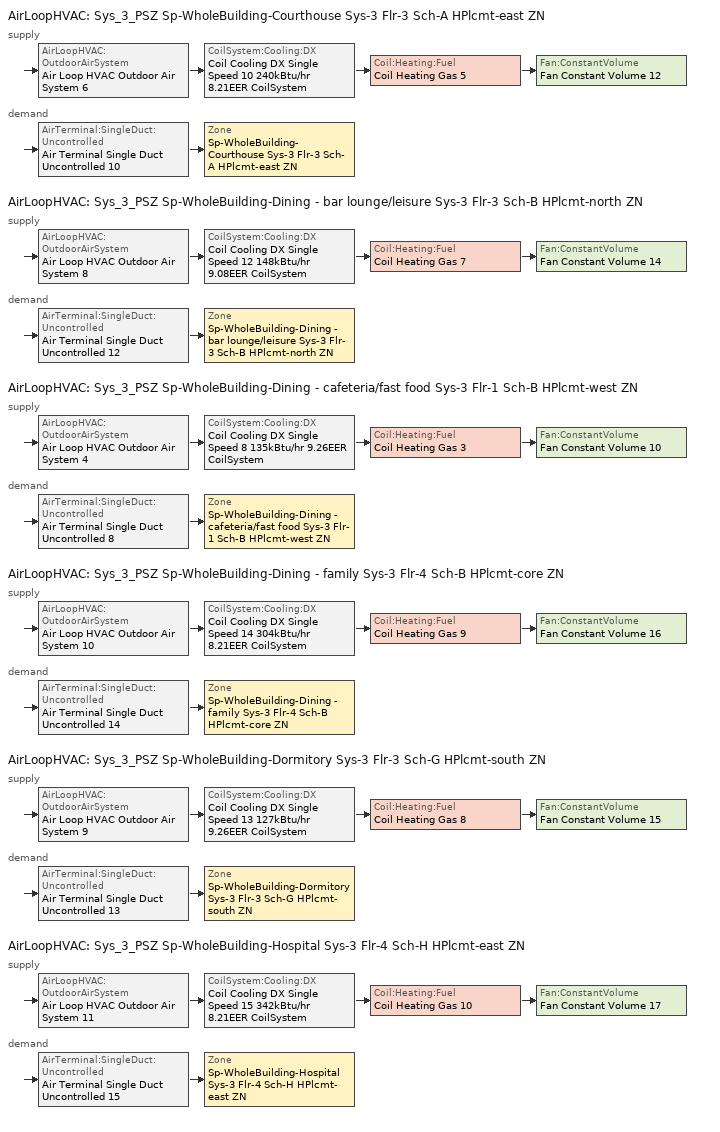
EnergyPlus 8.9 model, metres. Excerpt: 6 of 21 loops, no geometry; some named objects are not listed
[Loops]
AirLoopHVAC 'Sys_3_PSZ Sp-WholeBuilding-Courthouse Sys-3 Flr-3 Sch-A HPlcmt-east ZN'
 supply: AirLoopHVAC:OutdoorAirSystem 'Air Loop HVAC Outdoor Air System 6' > CoilSystem:Cooling:DX 'Coil Cooling DX Single Speed 10 240kBtu/hr 8.21EER CoilSystem' > Coil:Heating:Fuel 'Coil Heating Gas 5' > Fan:ConstantVolume 'Fan Constant Volume 12'
 demand: AirTerminal:SingleDuct:Uncontrolled 'Air Terminal Single Duct Uncontrolled 10' > Zone 'Sp-WholeBuilding-Courthouse Sys-3 Flr-3 Sch-A HPlcmt-east ZN'
AirLoopHVAC 'Sys_3_PSZ Sp-WholeBuilding-Dining - bar lounge/leisure Sys-3 Flr-3 Sch-B HPlcmt-north ZN'
 supply: AirLoopHVAC:OutdoorAirSystem 'Air Loop HVAC Outdoor Air System 8' > CoilSystem:Cooling:DX 'Coil Cooling DX Single Speed 12 148kBtu/hr 9.08EER CoilSystem' > Coil:Heating:Fuel 'Coil Heating Gas 7' > Fan:ConstantVolume 'Fan Constant Volume 14'
 demand: AirTerminal:SingleDuct:Uncontrolled 'Air Terminal Single Duct Uncontrolled 12' > Zone 'Sp-WholeBuilding-Dining - bar lounge/leisure Sys-3 Flr-3 Sch-B HPlcmt-north ZN'
AirLoopHVAC 'Sys_3_PSZ Sp-WholeBuilding-Dining - cafeteria/fast food Sys-3 Flr-1 Sch-B HPlcmt-west ZN'
 supply: AirLoopHVAC:OutdoorAirSystem 'Air Loop HVAC Outdoor Air System 4' > CoilSystem:Cooling:DX 'Coil Cooling DX Single Speed 8 135kBtu/hr 9.26EER CoilSystem' > Coil:Heating:Fuel 'Coil Heating Gas 3' > Fan:ConstantVolume 'Fan Constant Volume 10'
 demand: AirTerminal:SingleDuct:Uncontrolled 'Air Terminal Single Duct Uncontrolled 8' > Zone 'Sp-WholeBuilding-Dining - cafeteria/fast food Sys-3 Flr-1 Sch-B HPlcmt-west ZN'
AirLoopHVAC 'Sys_3_PSZ Sp-WholeBuilding-Dining - family Sys-3 Flr-4 Sch-B HPlcmt-core ZN'
 supply: AirLoopHVAC:OutdoorAirSystem 'Air Loop HVAC Outdoor Air System 10' > CoilSystem:Cooling:DX 'Coil Cooling DX Single Speed 14 304kBtu/hr 8.21EER CoilSystem' > Coil:Heating:Fuel 'Coil Heating Gas 9' > Fan:ConstantVolume 'Fan Constant Volume 16'
 demand: AirTerminal:SingleDuct:Uncontrolled 'Air Terminal Single Duct Uncontrolled 14' > Zone 'Sp-WholeBuilding-Dining - family Sys-3 Flr-4 Sch-B HPlcmt-core ZN'
AirLoopHVAC 'Sys_3_PSZ Sp-WholeBuilding-Dormitory Sys-3 Flr-3 Sch-G HPlcmt-south ZN'
 supply: AirLoopHVAC:OutdoorAirSystem 'Air Loop HVAC Outdoor Air System 9' > CoilSystem:Cooling:DX 'Coil Cooling DX Single Speed 13 127kBtu/hr 9.26EER CoilSystem' > Coil:Heating:Fuel 'Coil Heating Gas 8' > Fan:ConstantVolume 'Fan Constant Volume 15'
 demand: AirTerminal:SingleDuct:Uncontrolled 'Air Terminal Single Duct Uncontrolled 13' > Zone 'Sp-WholeBuilding-Dormitory Sys-3 Flr-3 Sch-G HPlcmt-south ZN'
AirLoopHVAC 'Sys_3_PSZ Sp-WholeBuilding-Hospital Sys-3 Flr-4 Sch-H HPlcmt-east ZN'
 supply: AirLoopHVAC:OutdoorAirSystem 'Air Loop HVAC Outdoor Air System 11' > CoilSystem:Cooling:DX 'Coil Cooling DX Single Speed 15 342kBtu/hr 8.21EER CoilSystem' > Coil:Heating:Fuel 'Coil Heating Gas 10' > Fan:ConstantVolume 'Fan Constant Volume 17'
 demand: AirTerminal:SingleDuct:Uncontrolled 'Air Terminal Single Duct Uncontrolled 15' > Zone 'Sp-WholeBuilding-Hospital Sys-3 Flr-4 Sch-H HPlcmt-east ZN'
[ZoneControl:Thermostat] Control Object Type 1=ThermostatSetpoint:DualSetpoint
Name | Zone or ZoneList | Control Type Schedule | Control Name 1
Sp-WholeBuilding-Courthouse Sys-3 Flr-3 Sch-A HPlcmt-east ZN Thermostat | Sp-WholeBuilding-Courthouse Sys-3 Flr-3 Sch-A HPlcmt-east ZN | Sp-WholeBuilding-Courthouse Sys-3 Flr-3 Sch-A HPlcmt-east ZN Thermostat Schedule | Courthouse WholeBuilding Thermostat 2
Sp-WholeBuilding-Dining - bar lounge/leisure Sys-3 Flr-3 Sch-B HPlcmt-north ZN Thermostat | Sp-WholeBuilding-Dining - bar lounge/leisure Sys-3 Flr-3 Sch-B HPlcmt-north ZN | Sp-WholeBuilding-Dining - bar lounge/leisure Sys-3 Flr-3 Sch-B HPlcmt-north ZN Thermostat Schedule | Dining - bar lounge/leisure WholeBuilding Thermostat 2
Sp-WholeBuilding-Dining - cafeteria/fast food Sys-3 Flr-1 Sch-B HPlcmt-west ZN Thermostat | Sp-WholeBuilding-Dining - cafeteria/fast food Sys-3 Flr-1 Sch-B HPlcmt-west ZN | Sp-WholeBuilding-Dining - cafeteria/fast food Sys-3 Flr-1 Sch-B HPlcmt-west ZN Thermostat Schedule | Dining - cafeteria/fast food WholeBuilding Thermostat 2
Sp-WholeBuilding-Dining - family Sys-3 Flr-4 Sch-B HPlcmt-core ZN Thermostat | Sp-WholeBuilding-Dining - family Sys-3 Flr-4 Sch-B HPlcmt-core ZN | Sp-WholeBuilding-Dining - family Sys-3 Flr-4 Sch-B HPlcmt-core ZN Thermostat Schedule | Dining - family WholeBuilding Thermostat 2
Sp-WholeBuilding-Dormitory Sys-3 Flr-3 Sch-G HPlcmt-south ZN Thermostat | Sp-WholeBuilding-Dormitory Sys-3 Flr-3 Sch-G HPlcmt-south ZN | Sp-WholeBuilding-Dormitory Sys-3 Flr-3 Sch-G HPlcmt-south ZN Thermostat Schedule | Dormitory WholeBuilding Thermostat 2
Sp-WholeBuilding-Hospital Sys-3 Flr-4 Sch-H HPlcmt-east ZN Thermostat | Sp-WholeBuilding-Hospital Sys-3 Flr-4 Sch-H HPlcmt-east ZN | Sp-WholeBuilding-Hospital Sys-3 Flr-4 Sch-H HPlcmt-east ZN Thermostat Schedule | Hospital WholeBuilding Thermostat 2
[ThermostatSetpoint:DualSetpoint]
Name | Heating Setpoint Temperature Schedule | Cooling Setpoint Temperature Schedule
Courthouse WholeBuilding Thermostat 2 | NECB-A-Thermostat Setpoint-Heating | NECB-A-Thermostat Setpoint-Cooling
Dining - bar lounge/leisure WholeBuilding Thermostat 2; Dining - cafeteria/fast food WholeBuilding Thermostat 2; Dining - family WholeBuilding Thermostat 2 | NECB-B-Thermostat Setpoint-Heating | NECB-B-Thermostat Setpoint-Cooling
Dormitory WholeBuilding Thermostat 2 | NECB-G-Thermostat Setpoint-Heating | NECB-G-Thermostat Setpoint-Cooling
Hospital WholeBuilding Thermostat 2 | NECB-H-Thermostat Setpoint-Heating | NECB-H-Thermostat Setpoint-Cooling
[AirTerminal:SingleDuct:Uncontrolled] Availability Schedule=Always On Discrete; Maximum Air Flow Rate {m3/s}=AutoSize
Air Terminal Single Duct Uncontrolled 10; Air Terminal Single Duct Uncontrolled 12; Air Terminal Single Duct Uncontrolled 8; Air Terminal Single Duct Uncontrolled 14; Air Terminal Single Duct Uncontrolled 13; Air Terminal Single Duct Uncontrolled 15
[Zone equipment]
Sp-WholeBuilding-Courthouse Sys-3 Flr-3 Sch-A HPlcmt-east ZN: Air Terminal Single Duct Uncontrolled 10, Zone HVAC Baseboard Convective Water 8
Sp-WholeBuilding-Dining - bar lounge/leisure Sys-3 Flr-3 Sch-B HPlcmt-north ZN: Air Terminal Single Duct Uncontrolled 12, Zone HVAC Baseboard Convective Water 10
Sp-WholeBuilding-Dining - cafeteria/fast food Sys-3 Flr-1 Sch-B HPlcmt-west ZN: Air Terminal Single Duct Uncontrolled 8, Zone HVAC Baseboard Convective Water 6
Sp-WholeBuilding-Dining - family Sys-3 Flr-4 Sch-B HPlcmt-core ZN: Air Terminal Single Duct Uncontrolled 14, Zone HVAC Baseboard Convective Water 12
Sp-WholeBuilding-Dormitory Sys-3 Flr-3 Sch-G HPlcmt-south ZN: Air Terminal Single Duct Uncontrolled 13, Zone HVAC Baseboard Convective Water 11
Sp-WholeBuilding-Hospital Sys-3 Flr-4 Sch-H HPlcmt-east ZN: Air Terminal Single Duct Uncontrolled 15, Zone HVAC Baseboard Convective Water 13
[Sizing:Zone] Zone Cooling Design Supply Air Temperature Input Method=SupplyAirTemperature; Zone Cooling Design Supply Air Temperature {C}=13; Zone Cooling Design Supply Air Temperature Difference {deltaC}=11.11; Zone Heating Design Supply Air Temperature Input Method=SupplyAirTemperature; Zone Heating Design Supply Air Temperature {C}=43; Zone Heating Design Supply Air Temperature Difference {deltaC}=11.11; Zone Cooling Design Supply Air Humidity Ratio {kgWater/kgDryAir}=0.0085; Zone Heating Design Supply Air Humidity Ratio {kgWater/kgDryAir}=0.008; Zone Heating Sizing Factor=1.3; Zone Cooling Sizing Factor=1.1; Cooling Design Air Flow Method=DesignDay; Cooling Design Air Flow Rate {m3/s}=0; Cooling Minimum Air Flow per Zone Floor Area {m3/s-m2}=0.000762; Cooling Minimum Air Flow {m3/s}=0; Cooling Minimum Air Flow Fraction=0; Heating Design Air Flow Method=DesignDay; Heating Design Air Flow Rate {m3/s}=0; Heating Maximum Air Flow per Zone Floor Area {m3/s-m2}=0.002032; Heating Maximum Air Flow {m3/s}=0.141576; Heating Maximum Air Flow Fraction=0.3; Account for Dedicated Outdoor Air System=No
Name | Design Specification Outdoor Air Object | Design Specification Zone Air Distribution Object
Sp-WholeBuilding-Courthouse Sys-3 Flr-3 Sch-A HPlcmt-east ZN | Courthouse WholeBuilding Ventilation | Sp-WholeBuilding-Courthouse Sys-3 Flr-3 Sch-A HPlcmt-east ZN Design Spec Zone Air Dist
Sp-WholeBuilding-Dining - bar lounge/leisure Sys-3 Flr-3 Sch-B HPlcmt-north ZN | Dining - bar lounge/leisure WholeBuilding Ventilation | Sp-WholeBuilding-Dining - bar lounge/leisure Sys-3 Flr-3 Sch-B HPlcmt-north ZN Design Spec Zone Air Dist
Sp-WholeBuilding-Dining - cafeteria/fast food Sys-3 Flr-1 Sch-B HPlcmt-west ZN | Dining - cafeteria/fast food WholeBuilding Ventilation | Sp-WholeBuilding-Dining - cafeteria/fast food Sys-3 Flr-1 Sch-B HPlcmt-west ZN Design Spec Zone Air Dist
Sp-WholeBuilding-Dining - family Sys-3 Flr-4 Sch-B HPlcmt-core ZN | Dining - family WholeBuilding Ventilation | Sp-WholeBuilding-Dining - family Sys-3 Flr-4 Sch-B HPlcmt-core ZN Design Spec Zone Air Dist
Sp-WholeBuilding-Dormitory Sys-3 Flr-3 Sch-G HPlcmt-south ZN | Dormitory WholeBuilding Ventilation | Sp-WholeBuilding-Dormitory Sys-3 Flr-3 Sch-G HPlcmt-south ZN Design Spec Zone Air Dist
Sp-WholeBuilding-Hospital Sys-3 Flr-4 Sch-H HPlcmt-east ZN | Hospital WholeBuilding Ventilation | Sp-WholeBuilding-Hospital Sys-3 Flr-4 Sch-H HPlcmt-east ZN Design Spec Zone Air Dist
[DesignSpecification:ZoneAirDistribution] Zone Air Distribution Effectiveness in Cooling Mode=1; Zone Air Distribution Effectiveness in Heating Mode=1
Sp-WholeBuilding-Courthouse Sys-3 Flr-3 Sch-A HPlcmt-east ZN Design Spec Zone Air Dist; Sp-WholeBuilding-Dining - bar lounge/leisure Sys-3 Flr-3 Sch-B HPlcmt-north ZN Design Spec Zone Air Dist; Sp-WholeBuilding-Dining - cafeteria/fast food Sys-3 Flr-1 Sch-B HPlcmt-west ZN Design Spec Zone Air Dist; Sp-WholeBuilding-Dining - family Sys-3 Flr-4 Sch-B HPlcmt-core ZN Design Spec Zone Air Dist; Sp-WholeBuilding-Dormitory Sys-3 Flr-3 Sch-G HPlcmt-south ZN Design Spec Zone Air Dist; Sp-WholeBuilding-Hospital Sys-3 Flr-4 Sch-H HPlcmt-east ZN Design Spec Zone Air Dist
[Controller:MechanicalVentilation] Demand Controlled Ventilation=No; System Outdoor Air Method=ZoneSum
Name | Availability Schedule | Zone Name 1 | Design Specification Outdoor Air Object Name 1 | Design Specification Zone Air Distribution Object Name 1
Controller Mechanical Ventilation 6 | Sys_3_PSZ Sp-WholeBuilding-Courthouse Sys-3 Flr-3 Sch-A HPlcmt-east ZN Occ Sch | Sp-WholeBuilding-Courthouse Sys-3 Flr-3 Sch-A HPlcmt-east ZN | Courthouse WholeBuilding Ventilation | Sp-WholeBuilding-Courthouse Sys-3 Flr-3 Sch-A HPlcmt-east ZN Design Spec Zone Air Dist
Controller Mechanical Ventilation 8 | Sys_3_PSZ Sp-WholeBuilding-Dining - bar lounge/leisure Sys-3 Flr-3 Sch-B HPlcmt-north ZN Occ Sch | Sp-WholeBuilding-Dining - bar lounge/leisure Sys-3 Flr-3 Sch-B HPlcmt-north ZN | Dining - bar lounge/leisure WholeBuilding Ventilation | Sp-WholeBuilding-Dining - bar lounge/leisure Sys-3 Flr-3 Sch-B HPlcmt-north ZN Design Spec Zone Air Dist
Controller Mechanical Ventilation 4 | Sys_3_PSZ Sp-WholeBuilding-Dining - cafeteria/fast food Sys-3 Flr-1 Sch-B HPlcmt-west ZN Occ Sch | Sp-WholeBuilding-Dining - cafeteria/fast food Sys-3 Flr-1 Sch-B HPlcmt-west ZN | Dining - cafeteria/fast food WholeBuilding Ventilation | Sp-WholeBuilding-Dining - cafeteria/fast food Sys-3 Flr-1 Sch-B HPlcmt-west ZN Design Spec Zone Air Dist
Controller Mechanical Ventilation 10 | Sys_3_PSZ Sp-WholeBuilding-Dining - family Sys-3 Flr-4 Sch-B HPlcmt-core ZN Occ Sch | Sp-WholeBuilding-Dining - family Sys-3 Flr-4 Sch-B HPlcmt-core ZN | Dining - family WholeBuilding Ventilation | Sp-WholeBuilding-Dining - family Sys-3 Flr-4 Sch-B HPlcmt-core ZN Design Spec Zone Air Dist
Controller Mechanical Ventilation 9 | Sys_3_PSZ Sp-WholeBuilding-Dormitory Sys-3 Flr-3 Sch-G HPlcmt-south ZN Occ Sch | Sp-WholeBuilding-Dormitory Sys-3 Flr-3 Sch-G HPlcmt-south ZN | Dormitory WholeBuilding Ventilation | Sp-WholeBuilding-Dormitory Sys-3 Flr-3 Sch-G HPlcmt-south ZN Design Spec Zone Air Dist
Controller Mechanical Ventilation 11 | Sys_3_PSZ Sp-WholeBuilding-Hospital Sys-3 Flr-4 Sch-H HPlcmt-east ZN Occ Sch | Sp-WholeBuilding-Hospital Sys-3 Flr-4 Sch-H HPlcmt-east ZN | Hospital WholeBuilding Ventilation | Sp-WholeBuilding-Hospital Sys-3 Flr-4 Sch-H HPlcmt-east ZN Design Spec Zone Air Dist
[DesignSpecification:OutdoorAir] Outdoor Air Method=Sum; Outdoor Air Flow per Person {m3/s-person}=0; Outdoor Air Flow per Zone {m3/s}=0; Outdoor Air Flow Air Changes per Hour {1/hr}=0
Name | Outdoor Air Flow per Zone Floor Area {m3/s-m2}
Courthouse WholeBuilding Ventilation | 0.00046228
Dining - bar lounge/leisure WholeBuilding Ventilation; Dining - cafeteria/fast food WholeBuilding Ventilation; Dining - family WholeBuilding Ventilation | 0.00127
Dormitory WholeBuilding Ventilation | 0.000381
Hospital WholeBuilding Ventilation | 0.002286
[Fan:ConstantVolume] Fan Total Efficiency=0.39975; Pressure Rise {Pa}=640; Maximum Flow Rate {m3/s}=AutoSize; Motor Efficiency=0.615; Motor In Airstream Fraction=1
Name | Availability Schedule
Fan Constant Volume 12 | Sys_3_PSZ Sp-WholeBuilding-Courthouse Sys-3 Flr-3 Sch-A HPlcmt-east ZN Occ Sch
Fan Constant Volume 14 | Sys_3_PSZ Sp-WholeBuilding-Dining - bar lounge/leisure Sys-3 Flr-3 Sch-B HPlcmt-north ZN Occ Sch
Fan Constant Volume 10 | Sys_3_PSZ Sp-WholeBuilding-Dining - cafeteria/fast food Sys-3 Flr-1 Sch-B HPlcmt-west ZN Occ Sch
Fan Constant Volume 16 | Sys_3_PSZ Sp-WholeBuilding-Dining - family Sys-3 Flr-4 Sch-B HPlcmt-core ZN Occ Sch
Fan Constant Volume 15 | Sys_3_PSZ Sp-WholeBuilding-Dormitory Sys-3 Flr-3 Sch-G HPlcmt-south ZN Occ Sch
Fan Constant Volume 17 | Sys_3_PSZ Sp-WholeBuilding-Hospital Sys-3 Flr-4 Sch-H HPlcmt-east ZN Occ Sch
[Coil:Cooling:DX:SingleSpeed] Availability Schedule=Always On Discrete; Gross Rated Total Cooling Capacity {W}=Autosize; Gross Rated Sensible Heat Ratio=Autosize; Rated Air Flow Rate {m3/s}=Autosize; Rated Evaporator Fan Power Per Volume Flow Rate {W/(m3/s)}=773.3; Total Cooling Capacity Function of Temperature Curve=DXCOOL-NECB2011-REF-CAPFT; Total Cooling Capacity Function of Flow Fraction Curve=DXCOOL-NECB2011-REF-CAPFFLOW; Energy Input Ratio Function of Temperature Curve=DXCOOL-NECB2011-REF-COOLEIRFT; Energy Input Ratio Function of Flow Fraction Curve=DXCOOL-NECB2011-REF-COOLEIRFFLOW; Part Load Fraction Correlation Curve=DXCOOL-NECB2011-REF-COOLPLFFPLR; Condenser Type=AirCooled; Evaporative Condenser Effectiveness=0; Evaporative Condenser Air Flow Rate {m3/s}=Autosize; Evaporative Condenser Pump Rated Power Consumption {W}=Autosize; Crankcase Heater Capacity {W}=0; Maximum Outdoor Dry-Bulb Temperature for Crankcase Heater Operation {C}=0; Basin Heater Capacity {W/K}=0; Basin Heater Setpoint Temperature {C}=10
Name | Gross Rated Cooling COP {W/W}
Coil Cooling DX Single Speed 10 240kBtu/hr 8.21EER | 2.9295
Coil Cooling DX Single Speed 12 148kBtu/hr 9.08EER | 3.17451
Coil Cooling DX Single Speed 8 135kBtu/hr 9.26EER | 3.22753
Coil Cooling DX Single Speed 14 304kBtu/hr 8.21EER | 2.97082
Coil Cooling DX Single Speed 13 127kBtu/hr 9.26EER | 3.22188
Coil Cooling DX Single Speed 15 342kBtu/hr 8.21EER | 2.99481
[AirLoopHVAC] Design Supply Air Flow Rate {m3/s}=AutoSize
Sys_3_PSZ Sp-WholeBuilding-Courthouse Sys-3 Flr-3 Sch-A HPlcmt-east ZN; Sys_3_PSZ Sp-WholeBuilding-Dining - bar lounge/leisure Sys-3 Flr-3 Sch-B HPlcmt-north ZN; Sys_3_PSZ Sp-WholeBuilding-Dining - cafeteria/fast food Sys-3 Flr-1 Sch-B HPlcmt-west ZN; Sys_3_PSZ Sp-WholeBuilding-Dining - family Sys-3 Flr-4 Sch-B HPlcmt-core ZN; Sys_3_PSZ Sp-WholeBuilding-Dormitory Sys-3 Flr-3 Sch-G HPlcmt-south ZN; Sys_3_PSZ Sp-WholeBuilding-Hospital Sys-3 Flr-4 Sch-H HPlcmt-east ZN
[Sizing:System] Type of Load to Size On=Sensible; Design Outdoor Air Flow Rate {m3/s}=Autosize; Central Heating Maximum System Air Flow Ratio=1; Preheat Design Temperature {C}=7; Preheat Design Humidity Ratio {kgWater/kgDryAir}=0.008; Precool Design Temperature {C}=13; Precool Design Humidity Ratio {kgWater/kgDryAir}=0.008; Central Cooling Design Supply Air Temperature {C}=13; Central Heating Design Supply Air Temperature {C}=43; Type of Zone Sum to Use=NonCoincident; 100% Outdoor Air in Cooling=No; 100% Outdoor Air in Heating=No; Central Cooling Design Supply Air Humidity Ratio {kgWater/kgDryAir}=0.0085; Central Heating Design Supply Air Humidity Ratio {kgWater/kgDryAir}=0.008; Cooling Supply Air Flow Rate Method=DesignDay; Cooling Supply Air Flow Rate {m3/s}=0; Cooling Supply Air Flow Rate Per Floor Area {m3/s-m2}=0.00996765; Cooling Fraction of Autosized Cooling Supply Air Flow Rate=1; Cooling Supply Air Flow Rate Per Unit Cooling Capacity {m3/s-W}=3.94755e-05; Heating Supply Air Flow Rate Method=DesignDay; Heating Supply Air Flow Rate {m3/s}=0; Heating Supply Air Flow Rate Per Floor Area {m3/s-m2}=0.00996765; Heating Fraction of Autosized Heating Supply Air Flow Rate=1; Heating Fraction of Autosized Cooling Supply Air Flow Rate=1; Heating Supply Air Flow Rate Per Unit Heating Capacity {m3/s-W}=3.15882e-05; System Outdoor Air Method=ZoneSum; Zone Maximum Outdoor Air Fraction=1; Cooling Design Capacity Method=CoolingDesignCapacity; Cooling Design Capacity {W}=Autosize; Cooling Design Capacity Per Floor Area {W/m2}=234.7; Fraction of Autosized Cooling Design Capacity=1; Heating Design Capacity Method=HeatingDesignCapacity; Heating Design Capacity {W}=Autosize; Heating Design Capacity Per Floor Area {W/m2}=157; Fraction of Autosized Heating Design Capacity=1; Central Cooling Capacity Control Method=OnOff
Sys_3_PSZ Sp-WholeBuilding-Courthouse Sys-3 Flr-3 Sch-A HPlcmt-east ZN; Sys_3_PSZ Sp-WholeBuilding-Dining - bar lounge/leisure Sys-3 Flr-3 Sch-B HPlcmt-north ZN; Sys_3_PSZ Sp-WholeBuilding-Dining - cafeteria/fast food Sys-3 Flr-1 Sch-B HPlcmt-west ZN; Sys_3_PSZ Sp-WholeBuilding-Dining - family Sys-3 Flr-4 Sch-B HPlcmt-core ZN; Sys_3_PSZ Sp-WholeBuilding-Dormitory Sys-3 Flr-3 Sch-G HPlcmt-south ZN; Sys_3_PSZ Sp-WholeBuilding-Hospital Sys-3 Flr-4 Sch-H HPlcmt-east ZN
[Controller:OutdoorAir] Minimum Outdoor Air Flow Rate {m3/s}=Autosize; Maximum Outdoor Air Flow Rate {m3/s}=Autosize; Economizer Control Type=DifferentialEnthalpy; Economizer Control Action Type=ModulateFlow; Lockout Type=NoLockout; Minimum Limit Type=FixedMinimum; High Humidity Control=No; Control High Indoor Humidity Based on Outdoor Humidity Ratio=Yes; Heat Recovery Bypass Control Type=BypassWhenOAFlowGreaterThanMinimum
Name | Minimum Outdoor Air Schedule | Mechanical Ventilation Controller
Controller Outdoor Air 6 | Sys_3_PSZ Sp-WholeBuilding-Courthouse Sys-3 Flr-3 Sch-A HPlcmt-east ZN Occ Sch | Controller Mechanical Ventilation 6
Controller Outdoor Air 8 | Sys_3_PSZ Sp-WholeBuilding-Dining - bar lounge/leisure Sys-3 Flr-3 Sch-B HPlcmt-north ZN Occ Sch | Controller Mechanical Ventilation 8
Controller Outdoor Air 4 | Sys_3_PSZ Sp-WholeBuilding-Dining - cafeteria/fast food Sys-3 Flr-1 Sch-B HPlcmt-west ZN Occ Sch | Controller Mechanical Ventilation 4
Controller Outdoor Air 10 | Sys_3_PSZ Sp-WholeBuilding-Dining - family Sys-3 Flr-4 Sch-B HPlcmt-core ZN Occ Sch | Controller Mechanical Ventilation 10
Controller Outdoor Air 9 | Sys_3_PSZ Sp-WholeBuilding-Dormitory Sys-3 Flr-3 Sch-G HPlcmt-south ZN Occ Sch | Controller Mechanical Ventilation 9
Controller Outdoor Air 11 | Sys_3_PSZ Sp-WholeBuilding-Hospital Sys-3 Flr-4 Sch-H HPlcmt-east ZN Occ Sch | Controller Mechanical Ventilation 11
[HeatExchanger:AirToAir:SensibleAndLatent] Availability Schedule=Always On Discrete; Nominal Supply Air Flow Rate {m3/s}=Autosize; Sensible Effectiveness at 100% Heating Air Flow=0.5; Latent Effectiveness at 100% Heating Air Flow=0.5; Sensible Effectiveness at 75% Heating Air Flow=0.5; Latent Effectiveness at 75% Heating Air Flow=0.5; Sensible Effectiveness at 100% Cooling Air Flow=0.5; Latent Effectiveness at 100% Cooling Air Flow=0.5; Sensible Effectiveness at 75% Cooling Air Flow=0.5; Latent Effectiveness at 75% Cooling Air Flow=0.5; Supply Air Outlet Temperature Control=Yes; Heat Exchanger Type=Rotary; Frost Control Type=ExhaustOnly; Threshold Temperature {C}=-23.3; Initial Defrost Time Fraction=0.167; Rate of Defrost Time Fraction Increase {1/K}=1.44; Economizer Lockout=Yes
Name | Nominal Electric Power {W}
Sys_3_PSZ Sp-WholeBuilding-Courthouse Sys-3 Flr-3 Sch-A HPlcmt-east ZN ERV | 671.911
Sys_3_PSZ Sp-WholeBuilding-Dining - bar lounge/leisure Sys-3 Flr-3 Sch-B HPlcmt-north ZN ERV; Sys_3_PSZ Sp-WholeBuilding-Dining - cafeteria/fast food Sys-3 Flr-1 Sch-B HPlcmt-west ZN ERV | 1758.55
Sys_3_PSZ Sp-WholeBuilding-Dining - family Sys-3 Flr-4 Sch-B HPlcmt-core ZN ERV | 2328.06
Sys_3_PSZ Sp-WholeBuilding-Dormitory Sys-3 Flr-3 Sch-G HPlcmt-south ZN ERV | 562.564
Sys_3_PSZ Sp-WholeBuilding-Hospital Sys-3 Flr-4 Sch-H HPlcmt-east ZN ERV | 3125.38
[SetpointManager:OutdoorAirPretreat] Control Variable=Temperature; Minimum Setpoint Temperature {C}=-99; Maximum Setpoint Temperature {C}=99; Minimum Setpoint Humidity Ratio {kgWater/kgDryAir}=1e-05; Maximum Setpoint Humidity Ratio {kgWater/kgDryAir}=1
Setpoint Manager Outdoor Air Pretreat 4; Setpoint Manager Outdoor Air Pretreat 5; Setpoint Manager Outdoor Air Pretreat 6; Setpoint Manager Outdoor Air Pretreat 7; Setpoint Manager Outdoor Air Pretreat 8; Setpoint Manager Outdoor Air Pretreat 9
[SetpointManager:MixedAir] Control Variable=Temperature
Node 167 OS Default SPM; Node 166 OS Default SPM; Node 165 OS Default SPM; Node 193 OS Default SPM; Node 192 OS Default SPM; Node 191 OS Default SPM; Node 141 OS Default SPM; Node 140 OS Default SPM; Node 139 OS Default SPM; Node 219 OS Default SPM; Node 218 OS Default SPM; Node 217 OS Default SPM; Node 206 OS Default SPM; Node 205 OS Default SPM; Node 204 OS Default SPM; Node 232 OS Default SPM; Node 231 OS Default SPM; Node 230 OS Default SPM
[CoilSystem:Cooling:DX] Availability Schedule=Always On Discrete
Name | Cooling Coil
Coil Cooling DX Single Speed 10 240kBtu/hr 8.21EER CoilSystem | Coil Cooling DX Single Speed 10 240kBtu/hr 8.21EER
Coil Cooling DX Single Speed 12 148kBtu/hr 9.08EER CoilSystem | Coil Cooling DX Single Speed 12 148kBtu/hr 9.08EER
Coil Cooling DX Single Speed 8 135kBtu/hr 9.26EER CoilSystem | Coil Cooling DX Single Speed 8 135kBtu/hr 9.26EER
Coil Cooling DX Single Speed 14 304kBtu/hr 8.21EER CoilSystem | Coil Cooling DX Single Speed 14 304kBtu/hr 8.21EER
Coil Cooling DX Single Speed 13 127kBtu/hr 9.26EER CoilSystem | Coil Cooling DX Single Speed 13 127kBtu/hr 9.26EER
Coil Cooling DX Single Speed 15 342kBtu/hr 8.21EER CoilSystem | Coil Cooling DX Single Speed 15 342kBtu/hr 8.21EER
[Coil:Heating:Fuel] Availability Schedule=Always On Discrete; Fuel Type=NaturalGas; Burner Efficiency=0.81; Nominal Capacity {W}=AutoSize; Parasitic Electric Load {W}=0; Part Load Fraction Correlation Curve=FURNACE-EFFPLR-NECB2011; Parasitic Fuel Load {W}=0
Coil Heating Gas 5; Coil Heating Gas 7; Coil Heating Gas 3; Coil Heating Gas 9; Coil Heating Gas 8; Coil Heating Gas 10
[SetpointManager:SingleZone:Reheat] Control Variable=Temperature; Minimum Supply Air Temperature {C}=13; Maximum Supply Air Temperature {C}=43
Name | Control Zone
Setpoint Manager Single Zone Reheat 5 | Sp-WholeBuilding-Courthouse Sys-3 Flr-3 Sch-A HPlcmt-east ZN
Setpoint Manager Single Zone Reheat 7 | Sp-WholeBuilding-Dining - bar lounge/leisure Sys-3 Flr-3 Sch-B HPlcmt-north ZN
Setpoint Manager Single Zone Reheat 3 | Sp-WholeBuilding-Dining - cafeteria/fast food Sys-3 Flr-1 Sch-B HPlcmt-west ZN
Setpoint Manager Single Zone Reheat 9 | Sp-WholeBuilding-Dining - family Sys-3 Flr-4 Sch-B HPlcmt-core ZN
Setpoint Manager Single Zone Reheat 8 | Sp-WholeBuilding-Dormitory Sys-3 Flr-3 Sch-G HPlcmt-south ZN
Setpoint Manager Single Zone Reheat 10 | Sp-WholeBuilding-Hospital Sys-3 Flr-4 Sch-H HPlcmt-east ZN
[Schedule:Compact]
Sp-WholeBuilding-Courthouse Sys-3 Flr-3 Sch-A HPlcmt-east ZN Thermostat Schedule; Sp-WholeBuilding-Dining - bar lounge/leisure Sys-3 Flr-3 Sch-B HPlcmt-north ZN Thermostat Schedule; Sp-WholeBuilding-Dining - cafeteria/fast food Sys-3 Flr-1 Sch-B HPlcmt-west ZN Thermostat Schedule; Sp-WholeBuilding-Dining - family Sys-3 Flr-4 Sch-B HPlcmt-core ZN Thermostat Schedule; Sp-WholeBuilding-Dormitory Sys-3 Flr-3 Sch-G HPlcmt-south ZN Thermostat Schedule; Sp-WholeBuilding-Hospital Sys-3 Flr-4 Sch-H HPlcmt-east ZN Thermostat Schedule: Through: 12/31, For: AllDays, Until: 24:00, 4
[Schedule:Day:Interval]
NECB-A-Thermostat Setpoint-Heating Sun|Hol Day; NECB-A-Thermostat Setpoint-Heating Sat Day: No, 24:00, 18
NECB-A-Thermostat Setpoint-Heating Default|Wkdy Day; NECB-A-Thermostat Setpoint-Heating Default: No, 06:00, 18, 07:00, 20, 21:00, 22, 24:00, 18
NECB-A-Thermostat Setpoint-Cooling Sun|Hol Day; NECB-A-Thermostat Setpoint-Cooling Sat Day: No, 24:00, 35
NECB-A-Thermostat Setpoint-Cooling Default|Wkdy Day; NECB-A-Thermostat Setpoint-Cooling Default: No, 06:00, 35, 21:00, 24, 24:00, 35
Sys_3_PSZ Sp-WholeBuilding-Courthouse Sys-3 Flr-3 Sch-A HPlcmt-east ZN Occ Sch Sunday; Sys_3_PSZ Sp-WholeBuilding-Courthouse Sys-3 Flr-3 Sch-A HPlcmt-east ZN Occ Sch Saturday: No, 24:00, 0
Sys_3_PSZ Sp-WholeBuilding-Courthouse Sys-3 Flr-3 Sch-A HPlcmt-east ZN Occ Sch Monday; Sys_3_PSZ Sp-WholeBuilding-Courthouse Sys-3 Flr-3 Sch-A HPlcmt-east ZN Occ Sch Tuesday; Sys_3_PSZ Sp-WholeBuilding-Courthouse Sys-3 Flr-3 Sch-A HPlcmt-east ZN Occ Sch Wednesday; Sys_3_PSZ Sp-WholeBuilding-Courthouse Sys-3 Flr-3 Sch-A HPlcmt-east ZN Occ Sch Thursday; Sys_3_PSZ Sp-WholeBuilding-Courthouse Sys-3 Flr-3 Sch-A HPlcmt-east ZN Occ Sch Friday: No, 08:00, 0, 19:00, 1, 24:00, 0
Sys_3_PSZ Sp-WholeBuilding-Courthouse Sys-3 Flr-3 Sch-A HPlcmt-east ZN Occ Sch Default; Sys_3_PSZ Sp-WholeBuilding-Courthouse Sys-3 Flr-3 Sch-A HPlcmt-east ZN Occ Sch Summer Design Day; Sys_3_PSZ Sp-WholeBuilding-Courthouse Sys-3 Flr-3 Sch-A HPlcmt-east ZN Occ Sch Winter Design Day; Sys_3_PSZ Sp-WholeBuilding-Dining - bar lounge/leisure Sys-3 Flr-3 Sch-B HPlcmt-north ZN Occ Sch Default; Sys_3_PSZ Sp-WholeBuilding-Dining - bar lounge/leisure Sys-3 Flr-3 Sch-B HPlcmt-north ZN Occ Sch Summer Design Day; Sys_3_PSZ Sp-WholeBuilding-Dining - bar lounge/leisure Sys-3 Flr-3 Sch-B HPlcmt-north ZN Occ Sch Winter Design Day; Sys_3_PSZ Sp-WholeBuilding-Dining - cafeteria/fast food Sys-3 Flr-1 Sch-B HPlcmt-west ZN Occ Sch Default; Sys_3_PSZ Sp-WholeBuilding-Dining - cafeteria/fast food Sys-3 Flr-1 Sch-B HPlcmt-west ZN Occ Sch Summer Design Day; Sys_3_PSZ Sp-WholeBuilding-Dining - cafeteria/fast food Sys-3 Flr-1 Sch-B HPlcmt-west ZN Occ Sch Winter Design Day; Sys_3_PSZ Sp-WholeBuilding-Dining - family Sys-3 Flr-4 Sch-B HPlcmt-core ZN Occ Sch Default; Sys_3_PSZ Sp-WholeBuilding-Dining - family Sys-3 Flr-4 Sch-B HPlcmt-core ZN Occ Sch Summer Design Day; Sys_3_PSZ Sp-WholeBuilding-Dining - family Sys-3 Flr-4 Sch-B HPlcmt-core ZN Occ Sch Winter Design Day; Sys_3_PSZ Sp-WholeBuilding-Dormitory Sys-3 Flr-3 Sch-G HPlcmt-south ZN Occ Sch Sunday; Sys_3_PSZ Sp-WholeBuilding-Dormitory Sys-3 Flr-3 Sch-G HPlcmt-south ZN Occ Sch Monday; Sys_3_PSZ Sp-WholeBuilding-Dormitory Sys-3 Flr-3 Sch-G HPlcmt-south ZN Occ Sch Tuesday; Sys_3_PSZ Sp-WholeBuilding-Dormitory Sys-3 Flr-3 Sch-G HPlcmt-south ZN Occ Sch Wednesday; Sys_3_PSZ Sp-WholeBuilding-Dormitory Sys-3 Flr-3 Sch-G HPlcmt-south ZN Occ Sch Thursday; Sys_3_PSZ Sp-WholeBuilding-Dormitory Sys-3 Flr-3 Sch-G HPlcmt-south ZN Occ Sch Friday; Sys_3_PSZ Sp-WholeBuilding-Dormitory Sys-3 Flr-3 Sch-G HPlcmt-south ZN Occ Sch Saturday; Sys_3_PSZ Sp-WholeBuilding-Dormitory Sys-3 Flr-3 Sch-G HPlcmt-south ZN Occ Sch Default; Sys_3_PSZ Sp-WholeBuilding-Dormitory Sys-3 Flr-3 Sch-G HPlcmt-south ZN Occ Sch Summer Design Day; Sys_3_PSZ Sp-WholeBuilding-Dormitory Sys-3 Flr-3 Sch-G HPlcmt-south ZN Occ Sch Winter Design Day; Sys_3_PSZ Sp-WholeBuilding-Hospital Sys-3 Flr-4 Sch-H HPlcmt-east ZN Occ Sch Sunday; Sys_3_PSZ Sp-WholeBuilding-Hospital Sys-3 Flr-4 Sch-H HPlcmt-east ZN Occ Sch Monday; Sys_3_PSZ Sp-WholeBuilding-Hospital Sys-3 Flr-4 Sch-H HPlcmt-east ZN Occ Sch Tuesday; Sys_3_PSZ Sp-WholeBuilding-Hospital Sys-3 Flr-4 Sch-H HPlcmt-east ZN Occ Sch Wednesday; Sys_3_PSZ Sp-WholeBuilding-Hospital Sys-3 Flr-4 Sch-H HPlcmt-east ZN Occ Sch Thursday; Sys_3_PSZ Sp-WholeBuilding-Hospital Sys-3 Flr-4 Sch-H HPlcmt-east ZN Occ Sch Friday; Sys_3_PSZ Sp-WholeBuilding-Hospital Sys-3 Flr-4 Sch-H HPlcmt-east ZN Occ Sch Saturday; Sys_3_PSZ Sp-WholeBuilding-Hospital Sys-3 Flr-4 Sch-H HPlcmt-east ZN Occ Sch Default; Sys_3_PSZ Sp-WholeBuilding-Hospital Sys-3 Flr-4 Sch-H HPlcmt-east ZN Occ Sch Summer Design Day; Sys_3_PSZ Sp-WholeBuilding-Hospital Sys-3 Flr-4 Sch-H HPlcmt-east ZN Occ Sch Winter Design Day: No, 24:00, 1
NECB-B-Thermostat Setpoint-Heating Sun|Hol Day: No, 01:00, 18, 02:00, 22, 09:00, 18, 10:00, 20, 23:00, 22, 24:00, 18
NECB-B-Thermostat Setpoint-Heating Default|Wkdy Day; NECB-B-Thermostat Setpoint-Heating Sat Day; NECB-B-Thermostat Setpoint-Heating Default: No, 02:00, 22, 08:00, 18, 09:00, 20, 24:00, 22
NECB-B-Thermostat Setpoint-Cooling Sun|Hol Day: No, 09:00, 35, 23:00, 24, 24:00, 35
NECB-B-Thermostat Setpoint-Cooling Default|Wkdy Day; NECB-B-Thermostat Setpoint-Cooling Sat Day; NECB-B-Thermostat Setpoint-Cooling Default: No, 01:00, 24, 08:00, 35, 24:00, 24
Sys_3_PSZ Sp-WholeBuilding-Dining - bar lounge/leisure Sys-3 Flr-3 Sch-B HPlcmt-north ZN Occ Sch Sunday; Sys_3_PSZ Sp-WholeBuilding-Dining - cafeteria/fast food Sys-3 Flr-1 Sch-B HPlcmt-west ZN Occ Sch Sunday; Sys_3_PSZ Sp-WholeBuilding-Dining - family Sys-3 Flr-4 Sch-B HPlcmt-core ZN Occ Sch Sunday: No, 01:00, 0, 02:00, 1, 11:00, 0, 23:00, 1, 24:00, 0
Sys_3_PSZ Sp-WholeBuilding-Dining - bar lounge/leisure Sys-3 Flr-3 Sch-B HPlcmt-north ZN Occ Sch Monday; Sys_3_PSZ Sp-WholeBuilding-Dining - bar lounge/leisure Sys-3 Flr-3 Sch-B HPlcmt-north ZN Occ Sch Tuesday; Sys_3_PSZ Sp-WholeBuilding-Dining - bar lounge/leisure Sys-3 Flr-3 Sch-B HPlcmt-north ZN Occ Sch Wednesday; Sys_3_PSZ Sp-WholeBuilding-Dining - bar lounge/leisure Sys-3 Flr-3 Sch-B HPlcmt-north ZN Occ Sch Thursday; Sys_3_PSZ Sp-WholeBuilding-Dining - bar lounge/leisure Sys-3 Flr-3 Sch-B HPlcmt-north ZN Occ Sch Friday; Sys_3_PSZ Sp-WholeBuilding-Dining - cafeteria/fast food Sys-3 Flr-1 Sch-B HPlcmt-west ZN Occ Sch Monday; Sys_3_PSZ Sp-WholeBuilding-Dining - cafeteria/fast food Sys-3 Flr-1 Sch-B HPlcmt-west ZN Occ Sch Tuesday; Sys_3_PSZ Sp-WholeBuilding-Dining - cafeteria/fast food Sys-3 Flr-1 Sch-B HPlcmt-west ZN Occ Sch Wednesday; Sys_3_PSZ Sp-WholeBuilding-Dining - cafeteria/fast food Sys-3 Flr-1 Sch-B HPlcmt-west ZN Occ Sch Thursday; Sys_3_PSZ Sp-WholeBuilding-Dining - cafeteria/fast food Sys-3 Flr-1 Sch-B HPlcmt-west ZN Occ Sch Friday; Sys_3_PSZ Sp-WholeBuilding-Dining - family Sys-3 Flr-4 Sch-B HPlcmt-core ZN Occ Sch Monday; Sys_3_PSZ Sp-WholeBuilding-Dining - family Sys-3 Flr-4 Sch-B HPlcmt-core ZN Occ Sch Tuesday; Sys_3_PSZ Sp-WholeBuilding-Dining - family Sys-3 Flr-4 Sch-B HPlcmt-core ZN Occ Sch Wednesday; Sys_3_PSZ Sp-WholeBuilding-Dining - family Sys-3 Flr-4 Sch-B HPlcmt-core ZN Occ Sch Thursday; Sys_3_PSZ Sp-WholeBuilding-Dining - family Sys-3 Flr-4 Sch-B HPlcmt-core ZN Occ Sch Friday: No, 01:00, 1, 10:00, 0, 24:00, 1
Sys_3_PSZ Sp-WholeBuilding-Dining - bar lounge/leisure Sys-3 Flr-3 Sch-B HPlcmt-north ZN Occ Sch Saturday; Sys_3_PSZ Sp-WholeBuilding-Dining - cafeteria/fast food Sys-3 Flr-1 Sch-B HPlcmt-west ZN Occ Sch Saturday; Sys_3_PSZ Sp-WholeBuilding-Dining - family Sys-3 Flr-4 Sch-B HPlcmt-core ZN Occ Sch Saturday: No, 02:00, 1, 10:00, 0, 24:00, 1
NECB-G-Thermostat Setpoint-Heating Sun|Hol Day; NECB-G-Thermostat Setpoint-Heating Default|Wkdy Day; NECB-G-Thermostat Setpoint-Heating Sat Day; NECB-G-Thermostat Setpoint-Heating Default; NECB-H-Thermostat Setpoint-Heating Sun|Hol Day; NECB-H-Thermostat Setpoint-Heating Default|Wkdy Day; NECB-H-Thermostat Setpoint-Heating Sat Day; NECB-H-Thermostat Setpoint-Heating Default: No, 01:00, 22, 07:00, 18, 08:00, 20, 24:00, 22
NECB-G-Thermostat Setpoint-Cooling Sun|Hol Day; NECB-G-Thermostat Setpoint-Cooling Default|Wkdy Day; NECB-G-Thermostat Setpoint-Cooling Sat Day; NECB-G-Thermostat Setpoint-Cooling Default; NECB-H-Thermostat Setpoint-Cooling Sun|Hol Day; NECB-H-Thermostat Setpoint-Cooling Default|Wkdy Day; NECB-H-Thermostat Setpoint-Cooling Sat Day; NECB-H-Thermostat Setpoint-Cooling Default: No, 24:00, 24
[Schedule:Week:Daily]
NECB-A-Thermostat Setpoint-Heating Week Rule - Jan1-Dec31: NECB-A-Thermostat Setpoint-Heating Sun|Hol Day, NECB-A-Thermostat Setpoint-Heating Default|Wkdy Day, NECB-A-Thermostat Setpoint-Heating Default|Wkdy Day, NECB-A-Thermostat Setpoint-Heating Default|Wkdy Day, NECB-A-Thermostat Setpoint-Heating Default|Wkdy Day, NECB-A-Thermostat Setpoint-Heating Default|Wkdy Day, NECB-A-Thermostat Setpoint-Heating Sat Day, NECB-A-Thermostat Setpoint-Heating Default, NECB-A-Thermostat Setpoint-Heating Default, NECB-A-Thermostat Setpoint-Heating Default, NECB-A-Thermostat Setpoint-Heating Default, NECB-A-Thermostat Setpoint-Heating Default
NECB-A-Thermostat Setpoint-Cooling Week Rule - Jan1-Dec31: NECB-A-Thermostat Setpoint-Cooling Sun|Hol Day, NECB-A-Thermostat Setpoint-Cooling Default|Wkdy Day, NECB-A-Thermostat Setpoint-Cooling Default|Wkdy Day, NECB-A-Thermostat Setpoint-Cooling Default|Wkdy Day, NECB-A-Thermostat Setpoint-Cooling Default|Wkdy Day, NECB-A-Thermostat Setpoint-Cooling Default|Wkdy Day, NECB-A-Thermostat Setpoint-Cooling Sat Day, NECB-A-Thermostat Setpoint-Cooling Default, NECB-A-Thermostat Setpoint-Cooling Default, NECB-A-Thermostat Setpoint-Cooling Default, NECB-A-Thermostat Setpoint-Cooling Default, NECB-A-Thermostat Setpoint-Cooling Default
Sys_3_PSZ Sp-WholeBuilding-Courthouse Sys-3 Flr-3 Sch-A HPlcmt-east ZN Occ Sch Week Rule - Jan1-Dec31: Sys_3_PSZ Sp-WholeBuilding-Courthouse Sys-3 Flr-3 Sch-A HPlcmt-east ZN Occ Sch Sunday, Sys_3_PSZ Sp-WholeBuilding-Courthouse Sys-3 Flr-3 Sch-A HPlcmt-east ZN Occ Sch Monday, Sys_3_PSZ Sp-WholeBuilding-Courthouse Sys-3 Flr-3 Sch-A HPlcmt-east ZN Occ Sch Tuesday, Sys_3_PSZ Sp-WholeBuilding-Courthouse Sys-3 Flr-3 Sch-A HPlcmt-east ZN Occ Sch Wednesday, Sys_3_PSZ Sp-WholeBuilding-Courthouse Sys-3 Flr-3 Sch-A HPlcmt-east ZN Occ Sch Thursday, Sys_3_PSZ Sp-WholeBuilding-Courthouse Sys-3 Flr-3 Sch-A HPlcmt-east ZN Occ Sch Friday, Sys_3_PSZ Sp-WholeBuilding-Courthouse Sys-3 Flr-3 Sch-A HPlcmt-east ZN Occ Sch Saturday, Sys_3_PSZ Sp-WholeBuilding-Courthouse Sys-3 Flr-3 Sch-A HPlcmt-east ZN Occ Sch Default, Sys_3_PSZ Sp-WholeBuilding-Courthouse Sys-3 Flr-3 Sch-A HPlcmt-east ZN Occ Sch Summer Design Day, Sys_3_PSZ Sp-WholeBuilding-Courthouse Sys-3 Flr-3 Sch-A HPlcmt-east ZN Occ Sch Winter Design Day, Sys_3_PSZ Sp-WholeBuilding-Courthouse Sys-3 Flr-3 Sch-A HPlcmt-east ZN Occ Sch Default, Sys_3_PSZ Sp-WholeBuilding-Courthouse Sys-3 Flr-3 Sch-A HPlcmt-east ZN Occ Sch Default
NECB-B-Thermostat Setpoint-Heating Week Rule - Jan1-Dec31: NECB-B-Thermostat Setpoint-Heating Sun|Hol Day, NECB-B-Thermostat Setpoint-Heating Default|Wkdy Day, NECB-B-Thermostat Setpoint-Heating Default|Wkdy Day, NECB-B-Thermostat Setpoint-Heating Default|Wkdy Day, NECB-B-Thermostat Setpoint-Heating Default|Wkdy Day, NECB-B-Thermostat Setpoint-Heating Default|Wkdy Day, NECB-B-Thermostat Setpoint-Heating Sat Day, NECB-B-Thermostat Setpoint-Heating Default, NECB-B-Thermostat Setpoint-Heating Default, NECB-B-Thermostat Setpoint-Heating Default, NECB-B-Thermostat Setpoint-Heating Default, NECB-B-Thermostat Setpoint-Heating Default
NECB-B-Thermostat Setpoint-Cooling Week Rule - Jan1-Dec31: NECB-B-Thermostat Setpoint-Cooling Sun|Hol Day, NECB-B-Thermostat Setpoint-Cooling Default|Wkdy Day, NECB-B-Thermostat Setpoint-Cooling Default|Wkdy Day, NECB-B-Thermostat Setpoint-Cooling Default|Wkdy Day, NECB-B-Thermostat Setpoint-Cooling Default|Wkdy Day, NECB-B-Thermostat Setpoint-Cooling Default|Wkdy Day, NECB-B-Thermostat Setpoint-Cooling Sat Day, NECB-B-Thermostat Setpoint-Cooling Default, NECB-B-Thermostat Setpoint-Cooling Default, NECB-B-Thermostat Setpoint-Cooling Default, NECB-B-Thermostat Setpoint-Cooling Default, NECB-B-Thermostat Setpoint-Cooling Default
Sys_3_PSZ Sp-WholeBuilding-Dining - bar lounge/leisure Sys-3 Flr-3 Sch-B HPlcmt-north ZN Occ Sch Week Rule - Jan1-Dec31: Sys_3_PSZ Sp-WholeBuilding-Dining - bar lounge/leisure Sys-3 Flr-3 Sch-B HPlcmt-north ZN Occ Sch Sunday, Sys_3_PSZ Sp-WholeBuilding-Dining - bar lounge/leisure Sys-3 Flr-3 Sch-B HPlcmt-north ZN Occ Sch Monday, Sys_3_PSZ Sp-WholeBuilding-Dining - bar lounge/leisure Sys-3 Flr-3 Sch-B HPlcmt-north ZN Occ Sch Tuesday, Sys_3_PSZ Sp-WholeBuilding-Dining - bar lounge/leisure Sys-3 Flr-3 Sch-B HPlcmt-north ZN Occ Sch Wednesday, Sys_3_PSZ Sp-WholeBuilding-Dining - bar lounge/leisure Sys-3 Flr-3 Sch-B HPlcmt-north ZN Occ Sch Thursday, Sys_3_PSZ Sp-WholeBuilding-Dining - bar lounge/leisure Sys-3 Flr-3 Sch-B HPlcmt-north ZN Occ Sch Friday, Sys_3_PSZ Sp-WholeBuilding-Dining - bar lounge/leisure Sys-3 Flr-3 Sch-B HPlcmt-north ZN Occ Sch Saturday, Sys_3_PSZ Sp-WholeBuilding-Dining - bar lounge/leisure Sys-3 Flr-3 Sch-B HPlcmt-north ZN Occ Sch Default, Sys_3_PSZ Sp-WholeBuilding-Dining - bar lounge/leisure Sys-3 Flr-3 Sch-B HPlcmt-north ZN Occ Sch Summer Design Day, Sys_3_PSZ Sp-WholeBuilding-Dining - bar lounge/leisure Sys-3 Flr-3 Sch-B HPlcmt-north ZN Occ Sch Winter Design Day, Sys_3_PSZ Sp-WholeBuilding-Dining - bar lounge/leisure Sys-3 Flr-3 Sch-B HPlcmt-north ZN Occ Sch Default, Sys_3_PSZ Sp-WholeBuilding-Dining - bar lounge/leisure Sys-3 Flr-3 Sch-B HPlcmt-north ZN Occ Sch Default
Sys_3_PSZ Sp-WholeBuilding-Dining - cafeteria/fast food Sys-3 Flr-1 Sch-B HPlcmt-west ZN Occ Sch Week Rule - Jan1-Dec31: Sys_3_PSZ Sp-WholeBuilding-Dining - cafeteria/fast food Sys-3 Flr-1 Sch-B HPlcmt-west ZN Occ Sch Sunday, Sys_3_PSZ Sp-WholeBuilding-Dining - cafeteria/fast food Sys-3 Flr-1 Sch-B HPlcmt-west ZN Occ Sch Monday, Sys_3_PSZ Sp-WholeBuilding-Dining - cafeteria/fast food Sys-3 Flr-1 Sch-B HPlcmt-west ZN Occ Sch Tuesday, Sys_3_PSZ Sp-WholeBuilding-Dining - cafeteria/fast food Sys-3 Flr-1 Sch-B HPlcmt-west ZN Occ Sch Wednesday, Sys_3_PSZ Sp-WholeBuilding-Dining - cafeteria/fast food Sys-3 Flr-1 Sch-B HPlcmt-west ZN Occ Sch Thursday, Sys_3_PSZ Sp-WholeBuilding-Dining - cafeteria/fast food Sys-3 Flr-1 Sch-B HPlcmt-west ZN Occ Sch Friday, Sys_3_PSZ Sp-WholeBuilding-Dining - cafeteria/fast food Sys-3 Flr-1 Sch-B HPlcmt-west ZN Occ Sch Saturday, Sys_3_PSZ Sp-WholeBuilding-Dining - cafeteria/fast food Sys-3 Flr-1 Sch-B HPlcmt-west ZN Occ Sch Default, Sys_3_PSZ Sp-WholeBuilding-Dining - cafeteria/fast food Sys-3 Flr-1 Sch-B HPlcmt-west ZN Occ Sch Summer Design Day, Sys_3_PSZ Sp-WholeBuilding-Dining - cafeteria/fast food Sys-3 Flr-1 Sch-B HPlcmt-west ZN Occ Sch Winter Design Day, Sys_3_PSZ Sp-WholeBuilding-Dining - cafeteria/fast food Sys-3 Flr-1 Sch-B HPlcmt-west ZN Occ Sch Default, Sys_3_PSZ Sp-WholeBuilding-Dining - cafeteria/fast food Sys-3 Flr-1 Sch-B HPlcmt-west ZN Occ Sch Default
Sys_3_PSZ Sp-WholeBuilding-Dining - family Sys-3 Flr-4 Sch-B HPlcmt-core ZN Occ Sch Week Rule - Jan1-Dec31: Sys_3_PSZ Sp-WholeBuilding-Dining - family Sys-3 Flr-4 Sch-B HPlcmt-core ZN Occ Sch Sunday, Sys_3_PSZ Sp-WholeBuilding-Dining - family Sys-3 Flr-4 Sch-B HPlcmt-core ZN Occ Sch Monday, Sys_3_PSZ Sp-WholeBuilding-Dining - family Sys-3 Flr-4 Sch-B HPlcmt-core ZN Occ Sch Tuesday, Sys_3_PSZ Sp-WholeBuilding-Dining - family Sys-3 Flr-4 Sch-B HPlcmt-core ZN Occ Sch Wednesday, Sys_3_PSZ Sp-WholeBuilding-Dining - family Sys-3 Flr-4 Sch-B HPlcmt-core ZN Occ Sch Thursday, Sys_3_PSZ Sp-WholeBuilding-Dining - family Sys-3 Flr-4 Sch-B HPlcmt-core ZN Occ Sch Friday, Sys_3_PSZ Sp-WholeBuilding-Dining - family Sys-3 Flr-4 Sch-B HPlcmt-core ZN Occ Sch Saturday, Sys_3_PSZ Sp-WholeBuilding-Dining - family Sys-3 Flr-4 Sch-B HPlcmt-core ZN Occ Sch Default, Sys_3_PSZ Sp-WholeBuilding-Dining - family Sys-3 Flr-4 Sch-B HPlcmt-core ZN Occ Sch Summer Design Day, Sys_3_PSZ Sp-WholeBuilding-Dining - family Sys-3 Flr-4 Sch-B HPlcmt-core ZN Occ Sch Winter Design Day, Sys_3_PSZ Sp-WholeBuilding-Dining - family Sys-3 Flr-4 Sch-B HPlcmt-core ZN Occ Sch Default, Sys_3_PSZ Sp-WholeBuilding-Dining - family Sys-3 Flr-4 Sch-B HPlcmt-core ZN Occ Sch Default
NECB-G-Thermostat Setpoint-Heating Week Rule - Jan1-Dec31: NECB-G-Thermostat Setpoint-Heating Sun|Hol Day, NECB-G-Thermostat Setpoint-Heating Default|Wkdy Day, NECB-G-Thermostat Setpoint-Heating Default|Wkdy Day, NECB-G-Thermostat Setpoint-Heating Default|Wkdy Day, NECB-G-Thermostat Setpoint-Heating Default|Wkdy Day, NECB-G-Thermostat Setpoint-Heating Default|Wkdy Day, NECB-G-Thermostat Setpoint-Heating Sat Day, NECB-G-Thermostat Setpoint-Heating Default, NECB-G-Thermostat Setpoint-Heating Default, NECB-G-Thermostat Setpoint-Heating Default, NECB-G-Thermostat Setpoint-Heating Default, NECB-G-Thermostat Setpoint-Heating Default
NECB-G-Thermostat Setpoint-Cooling Week Rule - Jan1-Dec31: NECB-G-Thermostat Setpoint-Cooling Sun|Hol Day, NECB-G-Thermostat Setpoint-Cooling Default|Wkdy Day, NECB-G-Thermostat Setpoint-Cooling Default|Wkdy Day, NECB-G-Thermostat Setpoint-Cooling Default|Wkdy Day, NECB-G-Thermostat Setpoint-Cooling Default|Wkdy Day, NECB-G-Thermostat Setpoint-Cooling Default|Wkdy Day, NECB-G-Thermostat Setpoint-Cooling Sat Day, NECB-G-Thermostat Setpoint-Cooling Default, NECB-G-Thermostat Setpoint-Cooling Default, NECB-G-Thermostat Setpoint-Cooling Default, NECB-G-Thermostat Setpoint-Cooling Default, NECB-G-Thermostat Setpoint-Cooling Default
Sys_3_PSZ Sp-WholeBuilding-Dormitory Sys-3 Flr-3 Sch-G HPlcmt-south ZN Occ Sch Week Rule - Jan1-Dec31: Sys_3_PSZ Sp-WholeBuilding-Dormitory Sys-3 Flr-3 Sch-G HPlcmt-south ZN Occ Sch Sunday, Sys_3_PSZ Sp-WholeBuilding-Dormitory Sys-3 Flr-3 Sch-G HPlcmt-south ZN Occ Sch Monday, Sys_3_PSZ Sp-WholeBuilding-Dormitory Sys-3 Flr-3 Sch-G HPlcmt-south ZN Occ Sch Tuesday, Sys_3_PSZ Sp-WholeBuilding-Dormitory Sys-3 Flr-3 Sch-G HPlcmt-south ZN Occ Sch Wednesday, Sys_3_PSZ Sp-WholeBuilding-Dormitory Sys-3 Flr-3 Sch-G HPlcmt-south ZN Occ Sch Thursday, Sys_3_PSZ Sp-WholeBuilding-Dormitory Sys-3 Flr-3 Sch-G HPlcmt-south ZN Occ Sch Friday, Sys_3_PSZ Sp-WholeBuilding-Dormitory Sys-3 Flr-3 Sch-G HPlcmt-south ZN Occ Sch Saturday, Sys_3_PSZ Sp-WholeBuilding-Dormitory Sys-3 Flr-3 Sch-G HPlcmt-south ZN Occ Sch Default, Sys_3_PSZ Sp-WholeBuilding-Dormitory Sys-3 Flr-3 Sch-G HPlcmt-south ZN Occ Sch Summer Design Day, Sys_3_PSZ Sp-WholeBuilding-Dormitory Sys-3 Flr-3 Sch-G HPlcmt-south ZN Occ Sch Winter Design Day, Sys_3_PSZ Sp-WholeBuilding-Dormitory Sys-3 Flr-3 Sch-G HPlcmt-south ZN Occ Sch Default, Sys_3_PSZ Sp-WholeBuilding-Dormitory Sys-3 Flr-3 Sch-G HPlcmt-south ZN Occ Sch Default
NECB-H-Thermostat Setpoint-Heating Week Rule - Jan1-Dec31: NECB-H-Thermostat Setpoint-Heating Sun|Hol Day, NECB-H-Thermostat Setpoint-Heating Default|Wkdy Day, NECB-H-Thermostat Setpoint-Heating Default|Wkdy Day, NECB-H-Thermostat Setpoint-Heating Default|Wkdy Day, NECB-H-Thermostat Setpoint-Heating Default|Wkdy Day, NECB-H-Thermostat Setpoint-Heating Default|Wkdy Day, NECB-H-Thermostat Setpoint-Heating Sat Day, NECB-H-Thermostat Setpoint-Heating Default, NECB-H-Thermostat Setpoint-Heating Default, NECB-H-Thermostat Setpoint-Heating Default, NECB-H-Thermostat Setpoint-Heating Default, NECB-H-Thermostat Setpoint-Heating Default
NECB-H-Thermostat Setpoint-Cooling Week Rule - Jan1-Dec31: NECB-H-Thermostat Setpoint-Cooling Sun|Hol Day, NECB-H-Thermostat Setpoint-Cooling Default|Wkdy Day, NECB-H-Thermostat Setpoint-Cooling Default|Wkdy Day, NECB-H-Thermostat Setpoint-Cooling Default|Wkdy Day, NECB-H-Thermostat Setpoint-Cooling Default|Wkdy Day, NECB-H-Thermostat Setpoint-Cooling Default|Wkdy Day, NECB-H-Thermostat Setpoint-Cooling Sat Day, NECB-H-Thermostat Setpoint-Cooling Default, NECB-H-Thermostat Setpoint-Cooling Default, NECB-H-Thermostat Setpoint-Cooling Default, NECB-H-Thermostat Setpoint-Cooling Default, NECB-H-Thermostat Setpoint-Cooling Default
Sys_3_PSZ Sp-WholeBuilding-Hospital Sys-3 Flr-4 Sch-H HPlcmt-east ZN Occ Sch Week Rule - Jan1-Dec31: Sys_3_PSZ Sp-WholeBuilding-Hospital Sys-3 Flr-4 Sch-H HPlcmt-east ZN Occ Sch Sunday, Sys_3_PSZ Sp-WholeBuilding-Hospital Sys-3 Flr-4 Sch-H HPlcmt-east ZN Occ Sch Monday, Sys_3_PSZ Sp-WholeBuilding-Hospital Sys-3 Flr-4 Sch-H HPlcmt-east ZN Occ Sch Tuesday, Sys_3_PSZ Sp-WholeBuilding-Hospital Sys-3 Flr-4 Sch-H HPlcmt-east ZN Occ Sch Wednesday, Sys_3_PSZ Sp-WholeBuilding-Hospital Sys-3 Flr-4 Sch-H HPlcmt-east ZN Occ Sch Thursday, Sys_3_PSZ Sp-WholeBuilding-Hospital Sys-3 Flr-4 Sch-H HPlcmt-east ZN Occ Sch Friday, Sys_3_PSZ Sp-WholeBuilding-Hospital Sys-3 Flr-4 Sch-H HPlcmt-east ZN Occ Sch Saturday, Sys_3_PSZ Sp-WholeBuilding-Hospital Sys-3 Flr-4 Sch-H HPlcmt-east ZN Occ Sch Default, Sys_3_PSZ Sp-WholeBuilding-Hospital Sys-3 Flr-4 Sch-H HPlcmt-east ZN Occ Sch Summer Design Day, Sys_3_PSZ Sp-WholeBuilding-Hospital Sys-3 Flr-4 Sch-H HPlcmt-east ZN Occ Sch Winter Design Day, Sys_3_PSZ Sp-WholeBuilding-Hospital Sys-3 Flr-4 Sch-H HPlcmt-east ZN Occ Sch Default, Sys_3_PSZ Sp-WholeBuilding-Hospital Sys-3 Flr-4 Sch-H HPlcmt-east ZN Occ Sch Default
[Schedule:Year]
NECB-A-Thermostat Setpoint-Heating: NECB-A-Thermostat Setpoint-Heating Week Rule - Jan1-Dec31, 1, 1, 12, 31
NECB-A-Thermostat Setpoint-Cooling: NECB-A-Thermostat Setpoint-Cooling Week Rule - Jan1-Dec31, 1, 1, 12, 31
Sys_3_PSZ Sp-WholeBuilding-Courthouse Sys-3 Flr-3 Sch-A HPlcmt-east ZN Occ Sch: Sys_3_PSZ Sp-WholeBuilding-Courthouse Sys-3 Flr-3 Sch-A HPlcmt-east ZN Occ Sch Week Rule - Jan1-Dec31, 1, 1, 12, 31
NECB-B-Thermostat Setpoint-Heating: NECB-B-Thermostat Setpoint-Heating Week Rule - Jan1-Dec31, 1, 1, 12, 31
NECB-B-Thermostat Setpoint-Cooling: NECB-B-Thermostat Setpoint-Cooling Week Rule - Jan1-Dec31, 1, 1, 12, 31
Sys_3_PSZ Sp-WholeBuilding-Dining - bar lounge/leisure Sys-3 Flr-3 Sch-B HPlcmt-north ZN Occ Sch: Sys_3_PSZ Sp-WholeBuilding-Dining - bar lounge/leisure Sys-3 Flr-3 Sch-B HPlcmt-north ZN Occ Sch Week Rule - Jan1-Dec31, 1, 1, 12, 31
Sys_3_PSZ Sp-WholeBuilding-Dining - cafeteria/fast food Sys-3 Flr-1 Sch-B HPlcmt-west ZN Occ Sch: Sys_3_PSZ Sp-WholeBuilding-Dining - cafeteria/fast food Sys-3 Flr-1 Sch-B HPlcmt-west ZN Occ Sch Week Rule - Jan1-Dec31, 1, 1, 12, 31
Sys_3_PSZ Sp-WholeBuilding-Dining - family Sys-3 Flr-4 Sch-B HPlcmt-core ZN Occ Sch: Sys_3_PSZ Sp-WholeBuilding-Dining - family Sys-3 Flr-4 Sch-B HPlcmt-core ZN Occ Sch Week Rule - Jan1-Dec31, 1, 1, 12, 31
NECB-G-Thermostat Setpoint-Heating: NECB-G-Thermostat Setpoint-Heating Week Rule - Jan1-Dec31, 1, 1, 12, 31
NECB-G-Thermostat Setpoint-Cooling: NECB-G-Thermostat Setpoint-Cooling Week Rule - Jan1-Dec31, 1, 1, 12, 31
Sys_3_PSZ Sp-WholeBuilding-Dormitory Sys-3 Flr-3 Sch-G HPlcmt-south ZN Occ Sch: Sys_3_PSZ Sp-WholeBuilding-Dormitory Sys-3 Flr-3 Sch-G HPlcmt-south ZN Occ Sch Week Rule - Jan1-Dec31, 1, 1, 12, 31
NECB-H-Thermostat Setpoint-Heating: NECB-H-Thermostat Setpoint-Heating Week Rule - Jan1-Dec31, 1, 1, 12, 31
NECB-H-Thermostat Setpoint-Cooling: NECB-H-Thermostat Setpoint-Cooling Week Rule - Jan1-Dec31, 1, 1, 12, 31
Sys_3_PSZ Sp-WholeBuilding-Hospital Sys-3 Flr-4 Sch-H HPlcmt-east ZN Occ Sch: Sys_3_PSZ Sp-WholeBuilding-Hospital Sys-3 Flr-4 Sch-H HPlcmt-east ZN Occ Sch Week Rule - Jan1-Dec31, 1, 1, 12, 31
[Schedule:Constant]
Always On Discrete: Hourly Value=1
[Curve:Biquadratic] Minimum Value of x {BasedOnField A2}=13; Maximum Value of x {BasedOnField A2}=24; Minimum Value of y {BasedOnField A3}=24; Maximum Value of y {BasedOnField A3}=46
Name | Coefficient1 Constant | Coefficient2 x | Coefficient3 x**2 | Coefficient4 y | Coefficient5 y**2 | Coefficient6 x*y
DXCOOL-NECB2011-REF-CAPFT | 0.867905 | 0.0142459 | 0.00055436 | -0.0075575 | 3.3e-05 | -0.0001918
DXCOOL-NECB2011-REF-COOLEIRFT | 0.116936 | 0.0284933 | -0.0004112 | 0.0214108 | 0.00016103 | -0.0006791
[Curve:Quadratic] Coefficient1 Constant=1; Coefficient2 x=0; Coefficient3 x**2=0; Minimum Value of x {BasedOnField A2}=0; Maximum Value of x {BasedOnField A2}=1
DXCOOL-NECB2011-REF-CAPFFLOW; DXCOOL-NECB2011-REF-COOLEIRFFLOW
[Curve:Cubic] Maximum Value of x {BasedOnField A2}=1
Name | Coefficient1 Constant | Coefficient2 x | Coefficient3 x**2 | Coefficient4 x**3 | Minimum Value of x {BasedOnField A2}
DXCOOL-NECB2011-REF-COOLPLFFPLR | 0.0277 | 4.9151 | -8.184 | 4.2702 | 0.7
FURNACE-EFFPLR-NECB2011 | 0.7277 | 1.0667 | -1.5174 | 0.7282 | 0
